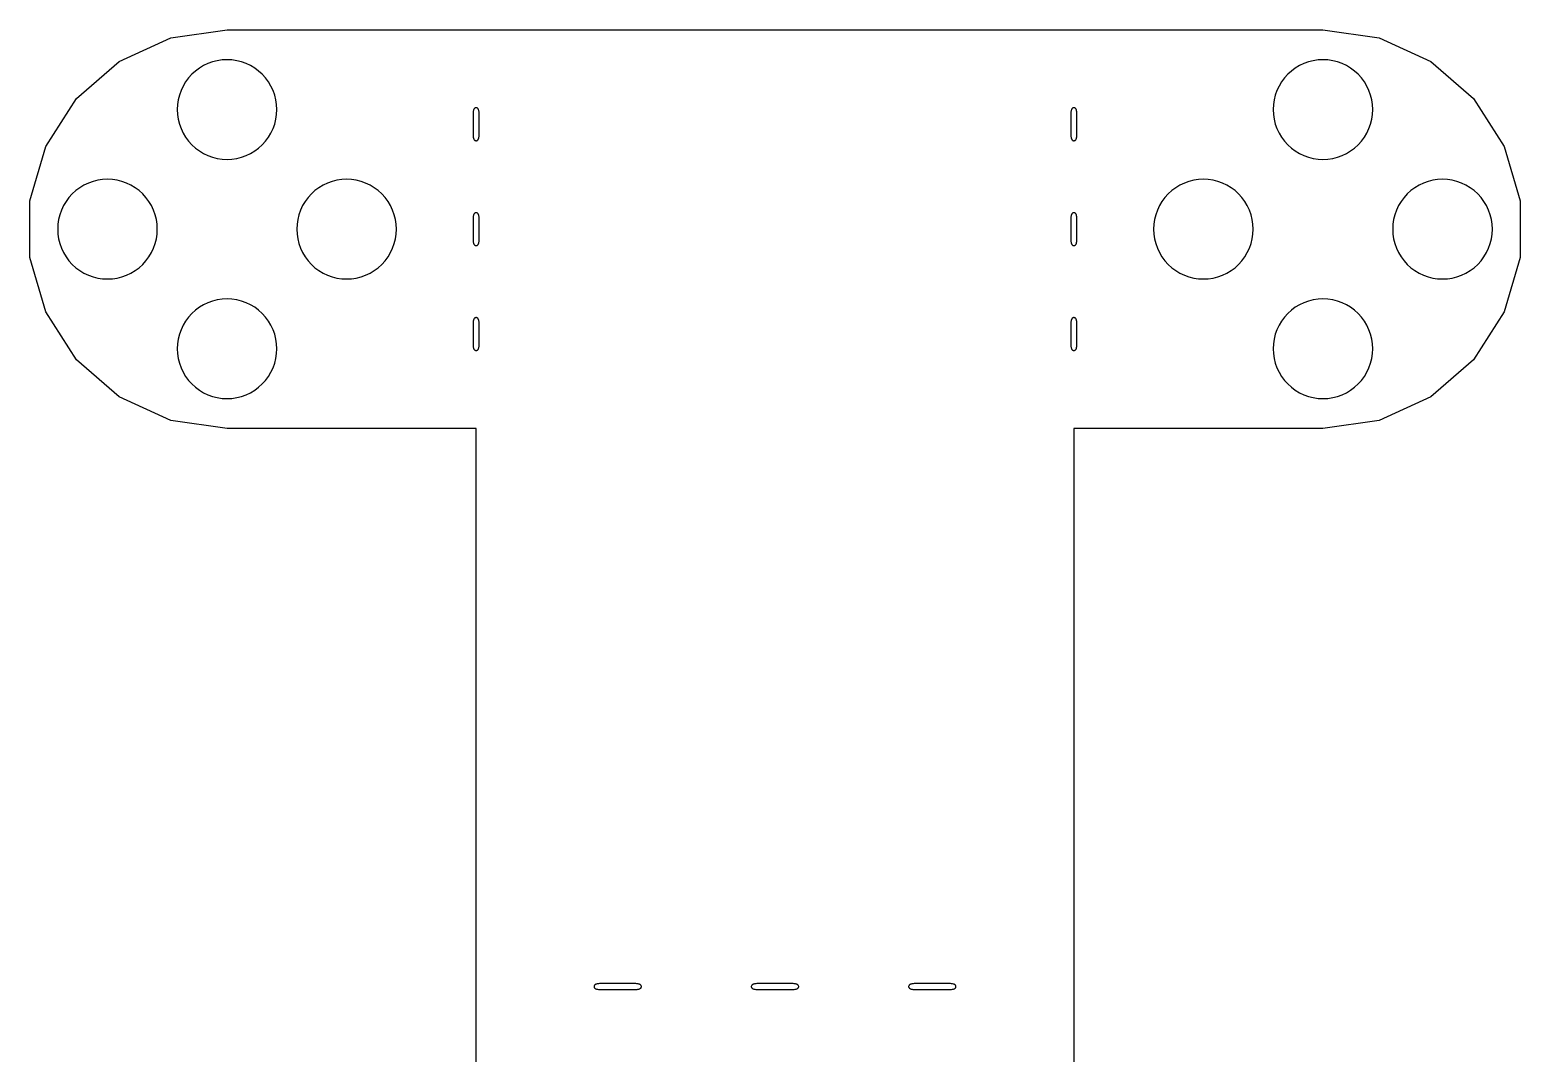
# Model space of a CAD drawing. Header units: millimetres. Extents: x 105 to 221, y 329 to 679.
# Drawn here: x 105.5 to 180.3, y 627.7 to 679.1 of the extents above; entities that cross this region are included whole.
import ezdxf

# ---------------------------------------------------------------- set-up
doc = ezdxf.new("R2010")
doc.units = ezdxf.units.MM

msp = doc.modelspace()

# ---------------------------------------------------------------- linework, layer by layer
for p, q in [((109.988, 677.47), (112.577, 678.652)), ((112.577, 678.652), (115.395, 679.058)), ((115.395, 679.058), (157.895, 679.058)), ((157.895, 679.058), (170.395, 679.058)), ((170.395, 679.058), (173.212, 678.652)), ((173.212, 678.652), (175.801, 677.47)), ((107.837, 675.606), (109.988, 677.47)), ((113.809, 676.99), (113.627, 676.825)), ((114.006, 677.136), (113.809, 676.99)), ((114.216, 677.262), (114.006, 677.136)), ((114.438, 677.367), (114.216, 677.262)), ((114.669, 677.45), (114.438, 677.367)), ((114.907, 677.509), (114.669, 677.45)), ((115.15, 677.545), (114.907, 677.509)), ((115.395, 677.558), (115.15, 677.545)), ((115.64, 677.545), (115.395, 677.558)), ((115.882, 677.509), (115.64, 677.545)), ((116.12, 677.45), (115.882, 677.509)), ((116.351, 677.367), (116.12, 677.45)), ((116.573, 677.262), (116.351, 677.367)), ((116.784, 677.136), (116.573, 677.262)), ((116.981, 676.99), (116.784, 677.136)), ((117.162, 676.825), (116.981, 676.99)), ((168.809, 676.99), (168.627, 676.825)), ((169.006, 677.136), (168.809, 676.99)), ((169.216, 677.262), (169.006, 677.136)), ((169.438, 677.367), (169.216, 677.262)), ((169.669, 677.45), (169.438, 677.367)), ((169.907, 677.509), (169.669, 677.45)), ((170.15, 677.545), (169.907, 677.509)), ((170.395, 677.558), (170.15, 677.545)), ((170.64, 677.545), (170.395, 677.558)), ((170.882, 677.509), (170.64, 677.545)), ((171.12, 677.45), (170.882, 677.509)), ((171.351, 677.367), (171.12, 677.45)), ((171.573, 677.262), (171.351, 677.367)), ((171.784, 677.136), (171.573, 677.262)), ((171.981, 676.99), (171.784, 677.136)), ((172.162, 676.825), (171.981, 676.99)), ((175.801, 677.47), (177.952, 675.606)), ((113.19, 676.236), (113.085, 676.014)), ((113.316, 676.446), (113.19, 676.236)), ((113.462, 676.643), (113.316, 676.446)), ((113.627, 676.825), (113.462, 676.643)), ((117.327, 676.643), (117.162, 676.825)), ((117.473, 676.446), (117.327, 676.643)), ((117.599, 676.236), (117.473, 676.446)), ((117.704, 676.014), (117.599, 676.236)), ((168.19, 676.236), (168.085, 676.014)), ((168.316, 676.446), (168.19, 676.236)), ((168.462, 676.643), (168.316, 676.446)), ((168.627, 676.825), (168.462, 676.643)), ((172.327, 676.643), (172.162, 676.825)), ((172.473, 676.446), (172.327, 676.643)), ((172.599, 676.236), (172.473, 676.446)), ((172.704, 676.014), (172.599, 676.236)), ((106.298, 673.212), (107.837, 675.606)), ((112.943, 675.545), (112.907, 675.303)), ((113.002, 675.783), (112.943, 675.545)), ((113.085, 676.014), (113.002, 675.783)), ((117.787, 675.783), (117.704, 676.014)), ((117.847, 675.545), (117.787, 675.783)), ((117.883, 675.303), (117.847, 675.545)), ((167.943, 675.545), (167.907, 675.303)), ((168.002, 675.783), (167.943, 675.545)), ((168.085, 676.014), (168.002, 675.783)), ((172.787, 675.783), (172.704, 676.014)), ((172.847, 675.545), (172.787, 675.783)), ((172.883, 675.303), (172.847, 675.545)), ((177.952, 675.606), (179.491, 673.212)), ((112.907, 675.303), (112.895, 675.058)), ((112.895, 675.058), (112.907, 674.812)), ((112.907, 674.812), (112.943, 674.57)), ((117.847, 674.57), (117.883, 674.812)), ((117.895, 675.058), (117.883, 675.303)), ((117.883, 674.812), (117.895, 675.058)), ((117.895, 675.058), (117.895, 675.058)), ((127.746, 674.888), (127.745, 674.849)), ((127.745, 674.849), (127.745, 674.847)), ((127.745, 674.847), (127.745, 673.794)), ((127.745, 674.847), (127.745, 674.847)), ((127.749, 674.931), (127.746, 674.894)), ((127.746, 674.894), (127.746, 674.888)), ((127.754, 674.971), (127.749, 674.937)), ((127.749, 674.937), (127.749, 674.931)), ((127.755, 674.978), (127.754, 674.971)), ((127.761, 675.008), (127.755, 674.978)), ((127.764, 675.018), (127.761, 675.008)), ((127.771, 675.042), (127.764, 675.018)), ((127.776, 675.056), (127.771, 675.042)), ((127.785, 675.074), (127.776, 675.056)), ((127.798, 675.095), (127.785, 675.074)), ((127.808, 675.107), (127.798, 675.095)), ((127.82, 675.119), (127.808, 675.107)), ((127.833, 675.129), (127.82, 675.119)), ((127.848, 675.136), (127.833, 675.129)), ((127.858, 675.14), (127.848, 675.136)), ((127.876, 675.145), (127.858, 675.14)), ((127.895, 675.147), (127.876, 675.145)), ((127.913, 675.145), (127.895, 675.147)), ((127.931, 675.14), (127.913, 675.145)), ((127.941, 675.136), (127.931, 675.14)), ((127.956, 675.129), (127.941, 675.136)), ((127.97, 675.119), (127.956, 675.129)), ((127.982, 675.107), (127.97, 675.119)), ((127.991, 675.095), (127.982, 675.107)), ((128.004, 675.074), (127.991, 675.095)), ((128.013, 675.056), (128.004, 675.074)), ((128.018, 675.042), (128.013, 675.056)), ((128.026, 675.018), (128.018, 675.042)), ((128.028, 675.008), (128.026, 675.018)), ((128.034, 674.978), (128.028, 675.008)), ((128.035, 674.971), (128.034, 674.978)), ((128.04, 674.937), (128.035, 674.971)), ((128.041, 674.931), (128.04, 674.937)), ((128.043, 674.894), (128.041, 674.931)), ((128.044, 674.888), (128.043, 674.894)), ((128.045, 674.849), (128.044, 674.888)), ((128.045, 674.847), (128.045, 674.849)), ((128.045, 673.794), (128.045, 674.847)), ((157.746, 674.888), (157.745, 674.849)), ((157.745, 674.849), (157.745, 674.847)), ((157.745, 674.847), (157.745, 673.794)), ((157.745, 674.847), (157.745, 674.847)), ((157.749, 674.931), (157.746, 674.894)), ((157.746, 674.894), (157.746, 674.888)), ((157.754, 674.971), (157.749, 674.937)), ((157.749, 674.937), (157.749, 674.931)), ((157.755, 674.978), (157.754, 674.971)), ((157.761, 675.008), (157.755, 674.978)), ((157.764, 675.018), (157.761, 675.008)), ((157.771, 675.042), (157.764, 675.018)), ((157.776, 675.056), (157.771, 675.042)), ((157.785, 675.074), (157.776, 675.056)), ((157.798, 675.095), (157.785, 675.074)), ((157.808, 675.107), (157.798, 675.095)), ((157.82, 675.119), (157.808, 675.107)), ((157.833, 675.129), (157.82, 675.119)), ((157.848, 675.136), (157.833, 675.129)), ((157.858, 675.14), (157.848, 675.136)), ((157.876, 675.145), (157.858, 675.14)), ((157.895, 675.147), (157.876, 675.145)), ((157.913, 675.145), (157.895, 675.147)), ((157.931, 675.14), (157.913, 675.145)), ((157.941, 675.136), (157.931, 675.14)), ((157.956, 675.129), (157.941, 675.136)), ((157.97, 675.119), (157.956, 675.129)), ((157.982, 675.107), (157.97, 675.119)), ((157.991, 675.095), (157.982, 675.107)), ((158.004, 675.074), (157.991, 675.095)), ((158.013, 675.056), (158.004, 675.074)), ((158.018, 675.042), (158.013, 675.056)), ((158.026, 675.018), (158.018, 675.042)), ((158.028, 675.008), (158.026, 675.018)), ((158.034, 674.978), (158.028, 675.008)), ((158.035, 674.971), (158.034, 674.978)), ((158.04, 674.937), (158.035, 674.971)), ((158.041, 674.931), (158.04, 674.937)), ((158.043, 674.894), (158.041, 674.931)), ((158.044, 674.888), (158.043, 674.894)), ((158.045, 674.849), (158.044, 674.888)), ((158.045, 674.847), (158.045, 674.849)), ((158.045, 673.794), (158.045, 674.847)), ((167.907, 675.303), (167.895, 675.058)), ((167.895, 675.058), (167.907, 674.812)), ((167.907, 674.812), (167.943, 674.57)), ((172.847, 674.57), (172.883, 674.812)), ((172.895, 675.058), (172.883, 675.303)), ((172.883, 674.812), (172.895, 675.058)), ((172.895, 675.058), (172.895, 675.058)), ((112.943, 674.57), (113.002, 674.332)), ((113.002, 674.332), (113.085, 674.101)), ((113.085, 674.101), (113.19, 673.879)), ((117.599, 673.879), (117.704, 674.101)), ((117.704, 674.101), (117.787, 674.332)), ((117.787, 674.332), (117.847, 674.57)), ((167.943, 674.57), (168.002, 674.332)), ((168.002, 674.332), (168.085, 674.101)), ((168.085, 674.101), (168.19, 673.879)), ((172.599, 673.879), (172.704, 674.101)), ((172.704, 674.101), (172.787, 674.332)), ((172.787, 674.332), (172.847, 674.57)), ((105.496, 670.481), (106.298, 673.212)), ((113.19, 673.879), (113.316, 673.669)), ((113.316, 673.669), (113.462, 673.472)), ((113.462, 673.472), (113.627, 673.29)), ((113.627, 673.29), (113.809, 673.125)), ((116.981, 673.125), (117.162, 673.29)), ((117.162, 673.29), (117.327, 673.472)), ((117.327, 673.472), (117.473, 673.669)), ((117.473, 673.669), (117.599, 673.879)), ((127.745, 673.794), (127.745, 673.792)), ((127.745, 673.792), (127.746, 673.753)), ((127.746, 673.753), (127.746, 673.748)), ((127.746, 673.748), (127.749, 673.71)), ((127.749, 673.71), (127.749, 673.705)), ((127.749, 673.705), (127.754, 673.67)), ((127.754, 673.67), (127.755, 673.663)), ((127.755, 673.663), (127.761, 673.633)), ((127.761, 673.633), (127.764, 673.624)), ((127.764, 673.624), (127.771, 673.599)), ((127.771, 673.599), (127.776, 673.586)), ((127.776, 673.586), (127.785, 673.567)), ((127.785, 673.567), (127.798, 673.546)), ((127.798, 673.546), (127.808, 673.535)), ((127.808, 673.535), (127.82, 673.523)), ((127.82, 673.523), (127.833, 673.513)), ((127.833, 673.513), (127.848, 673.505)), ((127.848, 673.505), (127.858, 673.501)), ((127.858, 673.501), (127.876, 673.496)), ((127.876, 673.496), (127.895, 673.494)), ((127.895, 673.494), (127.913, 673.496)), ((127.913, 673.496), (127.931, 673.501)), ((127.931, 673.501), (127.941, 673.505)), ((127.941, 673.505), (127.956, 673.513)), ((127.956, 673.513), (127.97, 673.523)), ((127.97, 673.523), (127.982, 673.535)), ((127.982, 673.535), (127.991, 673.546)), ((127.991, 673.546), (128.004, 673.567)), ((128.004, 673.567), (128.013, 673.586)), ((128.013, 673.586), (128.018, 673.599)), ((128.018, 673.599), (128.026, 673.624)), ((128.026, 673.624), (128.028, 673.633)), ((128.028, 673.633), (128.034, 673.663)), ((128.034, 673.663), (128.035, 673.67)), ((128.035, 673.67), (128.04, 673.705)), ((128.04, 673.705), (128.041, 673.71)), ((128.041, 673.71), (128.043, 673.748)), ((128.043, 673.748), (128.044, 673.753)), ((128.044, 673.753), (128.045, 673.792)), ((128.045, 673.792), (128.045, 673.794)), ((157.745, 673.794), (157.745, 673.792)), ((157.745, 673.792), (157.746, 673.753)), ((157.746, 673.753), (157.746, 673.748)), ((157.746, 673.748), (157.749, 673.71)), ((157.749, 673.71), (157.749, 673.705)), ((157.749, 673.705), (157.754, 673.67)), ((157.754, 673.67), (157.755, 673.663)), ((157.755, 673.663), (157.761, 673.633)), ((157.761, 673.633), (157.764, 673.624)), ((157.764, 673.624), (157.771, 673.599)), ((157.771, 673.599), (157.776, 673.586)), ((157.776, 673.586), (157.785, 673.567)), ((157.785, 673.567), (157.798, 673.546)), ((157.798, 673.546), (157.808, 673.535)), ((157.808, 673.535), (157.82, 673.523)), ((157.82, 673.523), (157.833, 673.513)), ((157.833, 673.513), (157.848, 673.505)), ((157.848, 673.505), (157.858, 673.501)), ((157.858, 673.501), (157.876, 673.496)), ((157.876, 673.496), (157.895, 673.494)), ((157.895, 673.494), (157.913, 673.496)), ((157.913, 673.496), (157.931, 673.501)), ((157.931, 673.501), (157.941, 673.505)), ((157.941, 673.505), (157.956, 673.513)), ((157.956, 673.513), (157.97, 673.523)), ((157.97, 673.523), (157.982, 673.535)), ((157.982, 673.535), (157.991, 673.546)), ((157.991, 673.546), (158.004, 673.567)), ((158.004, 673.567), (158.013, 673.586)), ((158.013, 673.586), (158.018, 673.599)), ((158.018, 673.599), (158.026, 673.624)), ((158.026, 673.624), (158.028, 673.633)), ((158.028, 673.633), (158.034, 673.663)), ((158.034, 673.663), (158.035, 673.67)), ((158.035, 673.67), (158.04, 673.705)), ((158.04, 673.705), (158.041, 673.71)), ((158.041, 673.71), (158.043, 673.748)), ((158.043, 673.748), (158.044, 673.753)), ((158.044, 673.753), (158.045, 673.792)), ((158.045, 673.792), (158.045, 673.794)), ((168.19, 673.879), (168.316, 673.669)), ((168.316, 673.669), (168.462, 673.472)), ((168.462, 673.472), (168.627, 673.29)), ((168.627, 673.29), (168.809, 673.125)), ((171.981, 673.125), (172.162, 673.29)), ((172.162, 673.29), (172.327, 673.472)), ((172.327, 673.472), (172.473, 673.669)), ((172.473, 673.669), (172.599, 673.879)), ((179.491, 673.212), (180.293, 670.481)), ((113.809, 673.125), (114.006, 672.979)), ((114.006, 672.979), (114.216, 672.853)), ((114.216, 672.853), (114.438, 672.748)), ((114.438, 672.748), (114.669, 672.665)), ((114.669, 672.665), (114.907, 672.606)), ((114.907, 672.606), (115.15, 672.57)), ((115.15, 672.57), (115.395, 672.558)), ((115.395, 672.558), (115.64, 672.57)), ((115.64, 672.57), (115.882, 672.606)), ((115.882, 672.606), (116.12, 672.665)), ((116.12, 672.665), (116.351, 672.748)), ((116.351, 672.748), (116.573, 672.853)), ((116.573, 672.853), (116.784, 672.979)), ((116.784, 672.979), (116.981, 673.125)), ((168.809, 673.125), (169.006, 672.979)), ((169.006, 672.979), (169.216, 672.853)), ((169.216, 672.853), (169.438, 672.748)), ((169.438, 672.748), (169.669, 672.665)), ((169.669, 672.665), (169.907, 672.606)), ((169.907, 672.606), (170.15, 672.57)), ((170.15, 672.57), (170.395, 672.558)), ((170.395, 672.558), (170.64, 672.57)), ((170.64, 672.57), (170.882, 672.606)), ((170.882, 672.606), (171.12, 672.665)), ((171.12, 672.665), (171.351, 672.748)), ((171.351, 672.748), (171.573, 672.853)), ((171.573, 672.853), (171.784, 672.979)), ((171.784, 672.979), (171.981, 673.125)), ((107.809, 670.99), (107.627, 670.825)), ((108.006, 671.136), (107.809, 670.99)), ((108.216, 671.262), (108.006, 671.136)), ((108.438, 671.367), (108.216, 671.262)), ((108.669, 671.45), (108.438, 671.367)), ((108.907, 671.509), (108.669, 671.45)), ((109.15, 671.545), (108.907, 671.509)), ((109.395, 671.558), (109.15, 671.545)), ((109.64, 671.545), (109.395, 671.558)), ((109.882, 671.509), (109.64, 671.545)), ((110.12, 671.45), (109.882, 671.509)), ((110.351, 671.367), (110.12, 671.45)), ((110.573, 671.262), (110.351, 671.367)), ((110.784, 671.136), (110.573, 671.262)), ((110.981, 670.99), (110.784, 671.136)), ((111.162, 670.825), (110.981, 670.99)), ((119.809, 670.99), (119.627, 670.825)), ((120.006, 671.136), (119.809, 670.99)), ((120.216, 671.262), (120.006, 671.136)), ((120.438, 671.367), (120.216, 671.262)), ((120.669, 671.45), (120.438, 671.367)), ((120.907, 671.509), (120.669, 671.45)), ((121.15, 671.545), (120.907, 671.509)), ((121.395, 671.558), (121.15, 671.545)), ((121.64, 671.545), (121.395, 671.558)), ((121.882, 671.509), (121.64, 671.545)), ((122.12, 671.45), (121.882, 671.509)), ((122.351, 671.367), (122.12, 671.45)), ((122.573, 671.262), (122.351, 671.367)), ((122.784, 671.136), (122.573, 671.262)), ((122.981, 670.99), (122.784, 671.136)), ((123.162, 670.825), (122.981, 670.99)), ((162.809, 670.99), (162.627, 670.825)), ((163.006, 671.136), (162.809, 670.99)), ((163.216, 671.262), (163.006, 671.136)), ((163.438, 671.367), (163.216, 671.262)), ((163.669, 671.45), (163.438, 671.367)), ((163.907, 671.509), (163.669, 671.45)), ((164.15, 671.545), (163.907, 671.509)), ((164.395, 671.558), (164.15, 671.545)), ((164.64, 671.545), (164.395, 671.558)), ((164.882, 671.509), (164.64, 671.545)), ((165.12, 671.45), (164.882, 671.509)), ((165.351, 671.367), (165.12, 671.45)), ((165.573, 671.262), (165.351, 671.367)), ((165.784, 671.136), (165.573, 671.262)), ((165.981, 670.99), (165.784, 671.136)), ((166.162, 670.825), (165.981, 670.99)), ((174.809, 670.99), (174.627, 670.825)), ((175.006, 671.136), (174.809, 670.99)), ((175.216, 671.262), (175.006, 671.136)), ((175.438, 671.367), (175.216, 671.262)), ((175.669, 671.45), (175.438, 671.367)), ((175.907, 671.509), (175.669, 671.45)), ((176.15, 671.545), (175.907, 671.509)), ((176.395, 671.558), (176.15, 671.545)), ((176.64, 671.545), (176.395, 671.558)), ((176.882, 671.509), (176.64, 671.545)), ((177.12, 671.45), (176.882, 671.509)), ((177.351, 671.367), (177.12, 671.45)), ((177.573, 671.262), (177.351, 671.367)), ((177.784, 671.136), (177.573, 671.262)), ((177.981, 670.99), (177.784, 671.136)), ((178.162, 670.825), (177.981, 670.99)), ((105.496, 667.634), (105.496, 670.481)), ((107.19, 670.236), (107.085, 670.014)), ((107.316, 670.446), (107.19, 670.236)), ((107.462, 670.643), (107.316, 670.446)), ((107.627, 670.825), (107.462, 670.643)), ((111.327, 670.643), (111.162, 670.825)), ((111.473, 670.446), (111.327, 670.643)), ((111.599, 670.236), (111.473, 670.446)), ((111.704, 670.014), (111.599, 670.236)), ((119.19, 670.236), (119.085, 670.014)), ((119.316, 670.446), (119.19, 670.236)), ((119.462, 670.643), (119.316, 670.446)), ((119.627, 670.825), (119.462, 670.643)), ((123.327, 670.643), (123.162, 670.825)), ((123.473, 670.446), (123.327, 670.643)), ((123.599, 670.236), (123.473, 670.446)), ((123.704, 670.014), (123.599, 670.236)), ((162.19, 670.236), (162.085, 670.014)), ((162.316, 670.446), (162.19, 670.236)), ((162.462, 670.643), (162.316, 670.446)), ((162.627, 670.825), (162.462, 670.643)), ((166.327, 670.643), (166.162, 670.825)), ((166.473, 670.446), (166.327, 670.643)), ((166.599, 670.236), (166.473, 670.446)), ((166.704, 670.014), (166.599, 670.236)), ((174.19, 670.236), (174.085, 670.014)), ((174.316, 670.446), (174.19, 670.236)), ((174.462, 670.643), (174.316, 670.446)), ((174.627, 670.825), (174.462, 670.643)), ((178.327, 670.643), (178.162, 670.825)), ((178.473, 670.446), (178.327, 670.643)), ((178.599, 670.236), (178.473, 670.446)), ((178.704, 670.014), (178.599, 670.236)), ((180.293, 670.481), (180.293, 667.634)), ((106.943, 669.545), (106.907, 669.303)), ((107.002, 669.783), (106.943, 669.545)), ((107.085, 670.014), (107.002, 669.783)), ((111.787, 669.783), (111.704, 670.014)), ((111.847, 669.545), (111.787, 669.783)), ((111.883, 669.303), (111.847, 669.545)), ((118.943, 669.545), (118.907, 669.303)), ((119.002, 669.783), (118.943, 669.545)), ((119.085, 670.014), (119.002, 669.783)), ((123.787, 669.783), (123.704, 670.014)), ((123.847, 669.545), (123.787, 669.783)), ((123.883, 669.303), (123.847, 669.545)), ((127.746, 669.625), (127.745, 669.586)), ((127.745, 669.586), (127.745, 669.584)), ((127.745, 669.584), (127.745, 668.531)), ((127.745, 669.584), (127.745, 669.584)), ((127.749, 669.668), (127.746, 669.63)), ((127.746, 669.63), (127.746, 669.625)), ((127.754, 669.708), (127.749, 669.674)), ((127.749, 669.674), (127.749, 669.668)), ((127.755, 669.715), (127.754, 669.708)), ((127.761, 669.745), (127.755, 669.715)), ((127.764, 669.754), (127.761, 669.745)), ((127.771, 669.779), (127.764, 669.754)), ((127.776, 669.792), (127.771, 669.779)), ((127.785, 669.811), (127.776, 669.792)), ((127.798, 669.832), (127.785, 669.811)), ((127.808, 669.844), (127.798, 669.832)), ((127.82, 669.856), (127.808, 669.844)), ((127.833, 669.866), (127.82, 669.856)), ((127.848, 669.873), (127.833, 669.866)), ((127.858, 669.877), (127.848, 669.873)), ((127.876, 669.882), (127.858, 669.877)), ((127.895, 669.884), (127.876, 669.882)), ((127.913, 669.882), (127.895, 669.884)), ((127.931, 669.877), (127.913, 669.882)), ((127.941, 669.873), (127.931, 669.877)), ((127.956, 669.866), (127.941, 669.873)), ((127.97, 669.856), (127.956, 669.866)), ((127.982, 669.844), (127.97, 669.856)), ((127.991, 669.832), (127.982, 669.844)), ((128.004, 669.811), (127.991, 669.832)), ((128.013, 669.792), (128.004, 669.811)), ((128.018, 669.779), (128.013, 669.792)), ((128.026, 669.754), (128.018, 669.779)), ((128.028, 669.745), (128.026, 669.754)), ((128.034, 669.715), (128.028, 669.745)), ((128.035, 669.708), (128.034, 669.715)), ((128.04, 669.674), (128.035, 669.708)), ((128.041, 669.668), (128.04, 669.674)), ((128.043, 669.63), (128.041, 669.668)), ((128.044, 669.625), (128.043, 669.63)), ((128.045, 669.586), (128.044, 669.625)), ((128.045, 669.584), (128.045, 669.586)), ((128.045, 668.531), (128.045, 669.584)), ((157.746, 669.625), (157.745, 669.586)), ((157.745, 669.586), (157.745, 669.584)), ((157.745, 669.584), (157.745, 668.531)), ((157.745, 669.584), (157.745, 669.584)), ((157.749, 669.668), (157.746, 669.63)), ((157.746, 669.63), (157.746, 669.625)), ((157.754, 669.708), (157.749, 669.674)), ((157.749, 669.674), (157.749, 669.668)), ((157.755, 669.715), (157.754, 669.708)), ((157.761, 669.745), (157.755, 669.715)), ((157.764, 669.754), (157.761, 669.745)), ((157.771, 669.779), (157.764, 669.754)), ((157.776, 669.792), (157.771, 669.779)), ((157.785, 669.811), (157.776, 669.792)), ((157.798, 669.832), (157.785, 669.811)), ((157.808, 669.844), (157.798, 669.832)), ((157.82, 669.856), (157.808, 669.844)), ((157.833, 669.866), (157.82, 669.856)), ((157.848, 669.873), (157.833, 669.866)), ((157.858, 669.877), (157.848, 669.873)), ((157.876, 669.882), (157.858, 669.877)), ((157.895, 669.884), (157.876, 669.882)), ((157.913, 669.882), (157.895, 669.884)), ((157.931, 669.877), (157.913, 669.882)), ((157.941, 669.873), (157.931, 669.877)), ((157.956, 669.866), (157.941, 669.873)), ((157.97, 669.856), (157.956, 669.866)), ((157.982, 669.844), (157.97, 669.856)), ((157.991, 669.832), (157.982, 669.844)), ((158.004, 669.811), (157.991, 669.832)), ((158.013, 669.792), (158.004, 669.811)), ((158.018, 669.779), (158.013, 669.792)), ((158.026, 669.754), (158.018, 669.779)), ((158.028, 669.745), (158.026, 669.754)), ((158.034, 669.715), (158.028, 669.745)), ((158.035, 669.708), (158.034, 669.715)), ((158.04, 669.674), (158.035, 669.708)), ((158.041, 669.668), (158.04, 669.674)), ((158.043, 669.63), (158.041, 669.668)), ((158.044, 669.625), (158.043, 669.63)), ((158.045, 669.586), (158.044, 669.625)), ((158.045, 669.584), (158.045, 669.586)), ((158.045, 668.531), (158.045, 669.584)), ((161.943, 669.545), (161.907, 669.303)), ((162.002, 669.783), (161.943, 669.545)), ((162.085, 670.014), (162.002, 669.783)), ((166.787, 669.783), (166.704, 670.014)), ((166.847, 669.545), (166.787, 669.783)), ((166.883, 669.303), (166.847, 669.545)), ((173.943, 669.545), (173.907, 669.303)), ((174.002, 669.783), (173.943, 669.545)), ((174.085, 670.014), (174.002, 669.783)), ((178.787, 669.783), (178.704, 670.014)), ((178.847, 669.545), (178.787, 669.783)), ((178.883, 669.303), (178.847, 669.545)), ((106.907, 669.303), (106.895, 669.058)), ((106.895, 669.058), (106.907, 668.812)), ((106.907, 668.812), (106.943, 668.57)), ((111.847, 668.57), (111.883, 668.812)), ((111.895, 669.058), (111.883, 669.303)), ((111.883, 668.812), (111.895, 669.058)), ((111.895, 669.058), (111.895, 669.058)), ((118.907, 669.303), (118.895, 669.058)), ((118.895, 669.058), (118.907, 668.812)), ((118.907, 668.812), (118.943, 668.57)), ((123.847, 668.57), (123.883, 668.812)), ((123.895, 669.058), (123.883, 669.303)), ((123.883, 668.812), (123.895, 669.058)), ((123.895, 669.058), (123.895, 669.058)), ((161.907, 669.303), (161.895, 669.058)), ((161.895, 669.058), (161.907, 668.812)), ((161.907, 668.812), (161.943, 668.57)), ((166.847, 668.57), (166.883, 668.812)), ((166.895, 669.058), (166.883, 669.303)), ((166.883, 668.812), (166.895, 669.058)), ((166.895, 669.058), (166.895, 669.058)), ((173.907, 669.303), (173.895, 669.058)), ((173.895, 669.058), (173.907, 668.812)), ((173.907, 668.812), (173.943, 668.57)), ((178.847, 668.57), (178.883, 668.812)), ((178.895, 669.058), (178.883, 669.303)), ((178.883, 668.812), (178.895, 669.058)), ((178.895, 669.058), (178.895, 669.058)), ((106.943, 668.57), (107.002, 668.332)), ((107.002, 668.332), (107.085, 668.101)), ((107.085, 668.101), (107.19, 667.879)), ((111.599, 667.879), (111.704, 668.101)), ((111.704, 668.101), (111.787, 668.332)), ((111.787, 668.332), (111.847, 668.57)), ((118.943, 668.57), (119.002, 668.332)), ((119.002, 668.332), (119.085, 668.101)), ((119.085, 668.101), (119.19, 667.879)), ((123.599, 667.879), (123.704, 668.101)), ((123.704, 668.101), (123.787, 668.332)), ((123.787, 668.332), (123.847, 668.57)), ((127.745, 668.531), (127.745, 668.529)), ((127.745, 668.529), (127.746, 668.49)), ((127.746, 668.49), (127.746, 668.485)), ((127.746, 668.485), (127.749, 668.447)), ((127.749, 668.447), (127.749, 668.441)), ((127.749, 668.441), (127.754, 668.407)), ((127.754, 668.407), (127.755, 668.4)), ((127.755, 668.4), (127.761, 668.37)), ((127.761, 668.37), (127.764, 668.361)), ((127.764, 668.361), (127.771, 668.336)), ((127.771, 668.336), (127.776, 668.323)), ((127.776, 668.323), (127.785, 668.304)), ((127.785, 668.304), (127.798, 668.283)), ((127.798, 668.283), (127.808, 668.271)), ((127.808, 668.271), (127.82, 668.259)), ((127.82, 668.259), (127.833, 668.249)), ((127.833, 668.249), (127.848, 668.242)), ((127.848, 668.242), (127.858, 668.238)), ((127.858, 668.238), (127.876, 668.233)), ((127.876, 668.233), (127.895, 668.231)), ((127.895, 668.231), (127.913, 668.233)), ((127.913, 668.233), (127.931, 668.238)), ((127.931, 668.238), (127.941, 668.242)), ((127.941, 668.242), (127.956, 668.249)), ((127.956, 668.249), (127.97, 668.259)), ((127.97, 668.259), (127.982, 668.271)), ((127.982, 668.271), (127.991, 668.283)), ((127.991, 668.283), (128.004, 668.304)), ((128.004, 668.304), (128.013, 668.323)), ((128.013, 668.323), (128.018, 668.336)), ((128.018, 668.336), (128.026, 668.361)), ((128.026, 668.361), (128.028, 668.37)), ((128.028, 668.37), (128.034, 668.4)), ((128.034, 668.4), (128.035, 668.407)), ((128.035, 668.407), (128.04, 668.441)), ((128.04, 668.441), (128.041, 668.447)), ((128.041, 668.447), (128.043, 668.485)), ((128.043, 668.485), (128.044, 668.49)), ((128.044, 668.49), (128.045, 668.529)), ((128.045, 668.529), (128.045, 668.531)), ((157.745, 668.531), (157.745, 668.529)), ((157.745, 668.529), (157.746, 668.49)), ((157.746, 668.49), (157.746, 668.485)), ((157.746, 668.485), (157.749, 668.447)), ((157.749, 668.447), (157.749, 668.441)), ((157.749, 668.441), (157.754, 668.407)), ((157.754, 668.407), (157.755, 668.4)), ((157.755, 668.4), (157.761, 668.37)), ((157.761, 668.37), (157.764, 668.361)), ((157.764, 668.361), (157.771, 668.336)), ((157.771, 668.336), (157.776, 668.323)), ((157.776, 668.323), (157.785, 668.304)), ((157.785, 668.304), (157.798, 668.283)), ((157.798, 668.283), (157.808, 668.271)), ((157.808, 668.271), (157.82, 668.259)), ((157.82, 668.259), (157.833, 668.249)), ((157.833, 668.249), (157.848, 668.242)), ((157.848, 668.242), (157.858, 668.238)), ((157.858, 668.238), (157.876, 668.233)), ((157.876, 668.233), (157.895, 668.231)), ((157.895, 668.231), (157.913, 668.233)), ((157.913, 668.233), (157.931, 668.238)), ((157.931, 668.238), (157.941, 668.242)), ((157.941, 668.242), (157.956, 668.249)), ((157.956, 668.249), (157.97, 668.259)), ((157.97, 668.259), (157.982, 668.271)), ((157.982, 668.271), (157.991, 668.283)), ((157.991, 668.283), (158.004, 668.304)), ((158.004, 668.304), (158.013, 668.323)), ((158.013, 668.323), (158.018, 668.336)), ((158.018, 668.336), (158.026, 668.361)), ((158.026, 668.361), (158.028, 668.37)), ((158.028, 668.37), (158.034, 668.4)), ((158.034, 668.4), (158.035, 668.407)), ((158.035, 668.407), (158.04, 668.441)), ((158.04, 668.441), (158.041, 668.447)), ((158.041, 668.447), (158.043, 668.485)), ((158.043, 668.485), (158.044, 668.49)), ((158.044, 668.49), (158.045, 668.529)), ((158.045, 668.529), (158.045, 668.531)), ((161.943, 668.57), (162.002, 668.332)), ((162.002, 668.332), (162.085, 668.101)), ((162.085, 668.101), (162.19, 667.879)), ((166.599, 667.879), (166.704, 668.101)), ((166.704, 668.101), (166.787, 668.332)), ((166.787, 668.332), (166.847, 668.57)), ((173.943, 668.57), (174.002, 668.332)), ((174.002, 668.332), (174.085, 668.101)), ((174.085, 668.101), (174.19, 667.879)), ((178.599, 667.879), (178.704, 668.101)), ((178.704, 668.101), (178.787, 668.332)), ((178.787, 668.332), (178.847, 668.57)), ((106.298, 664.903), (105.496, 667.634)), ((107.19, 667.879), (107.316, 667.669)), ((107.316, 667.669), (107.462, 667.472)), ((107.462, 667.472), (107.627, 667.29)), ((107.627, 667.29), (107.809, 667.125)), ((110.981, 667.125), (111.162, 667.29)), ((111.162, 667.29), (111.327, 667.472)), ((111.327, 667.472), (111.473, 667.669)), ((111.473, 667.669), (111.599, 667.879)), ((119.19, 667.879), (119.316, 667.669)), ((119.316, 667.669), (119.462, 667.472)), ((119.462, 667.472), (119.627, 667.29)), ((119.627, 667.29), (119.809, 667.125)), ((122.981, 667.125), (123.162, 667.29)), ((123.162, 667.29), (123.327, 667.472)), ((123.327, 667.472), (123.473, 667.669)), ((123.473, 667.669), (123.599, 667.879)), ((162.19, 667.879), (162.316, 667.669)), ((162.316, 667.669), (162.462, 667.472)), ((162.462, 667.472), (162.627, 667.29)), ((162.627, 667.29), (162.809, 667.125)), ((165.981, 667.125), (166.162, 667.29)), ((166.162, 667.29), (166.327, 667.472)), ((166.327, 667.472), (166.473, 667.669)), ((166.473, 667.669), (166.599, 667.879)), ((174.19, 667.879), (174.316, 667.669)), ((174.316, 667.669), (174.462, 667.472)), ((174.462, 667.472), (174.627, 667.29)), ((174.627, 667.29), (174.809, 667.125)), ((177.981, 667.125), (178.162, 667.29)), ((178.162, 667.29), (178.327, 667.472)), ((178.327, 667.472), (178.473, 667.669)), ((178.473, 667.669), (178.599, 667.879)), ((180.293, 667.634), (179.491, 664.903)), ((107.809, 667.125), (108.006, 666.979)), ((108.006, 666.979), (108.216, 666.853)), ((108.216, 666.853), (108.438, 666.748)), ((108.438, 666.748), (108.669, 666.665)), ((108.669, 666.665), (108.907, 666.606)), ((108.907, 666.606), (109.15, 666.57)), ((109.15, 666.57), (109.395, 666.558)), ((109.395, 666.558), (109.64, 666.57)), ((109.64, 666.57), (109.882, 666.606)), ((109.882, 666.606), (110.12, 666.665)), ((110.12, 666.665), (110.351, 666.748)), ((110.351, 666.748), (110.573, 666.853)), ((110.573, 666.853), (110.784, 666.979)), ((110.784, 666.979), (110.981, 667.125)), ((119.809, 667.125), (120.006, 666.979)), ((120.006, 666.979), (120.216, 666.853)), ((120.216, 666.853), (120.438, 666.748)), ((120.438, 666.748), (120.669, 666.665)), ((120.669, 666.665), (120.907, 666.606)), ((120.907, 666.606), (121.15, 666.57)), ((121.15, 666.57), (121.395, 666.558)), ((121.395, 666.558), (121.64, 666.57)), ((121.64, 666.57), (121.882, 666.606)), ((121.882, 666.606), (122.12, 666.665)), ((122.12, 666.665), (122.351, 666.748)), ((122.351, 666.748), (122.573, 666.853)), ((122.573, 666.853), (122.784, 666.979)), ((122.784, 666.979), (122.981, 667.125)), ((162.809, 667.125), (163.006, 666.979)), ((163.006, 666.979), (163.216, 666.853)), ((163.216, 666.853), (163.438, 666.748)), ((163.438, 666.748), (163.669, 666.665)), ((163.669, 666.665), (163.907, 666.606)), ((163.907, 666.606), (164.15, 666.57)), ((164.15, 666.57), (164.395, 666.558)), ((164.395, 666.558), (164.64, 666.57)), ((164.64, 666.57), (164.882, 666.606)), ((164.882, 666.606), (165.12, 666.665)), ((165.12, 666.665), (165.351, 666.748)), ((165.351, 666.748), (165.573, 666.853)), ((165.573, 666.853), (165.784, 666.979)), ((165.784, 666.979), (165.981, 667.125)), ((174.809, 667.125), (175.006, 666.979)), ((175.006, 666.979), (175.216, 666.853)), ((175.216, 666.853), (175.438, 666.748)), ((175.438, 666.748), (175.669, 666.665)), ((175.669, 666.665), (175.907, 666.606)), ((175.907, 666.606), (176.15, 666.57)), ((176.15, 666.57), (176.395, 666.558)), ((176.395, 666.558), (176.64, 666.57)), ((176.64, 666.57), (176.882, 666.606)), ((176.882, 666.606), (177.12, 666.665)), ((177.12, 666.665), (177.351, 666.748)), ((177.351, 666.748), (177.573, 666.853)), ((177.573, 666.853), (177.784, 666.979)), ((177.784, 666.979), (177.981, 667.125)), ((113.809, 664.99), (113.627, 664.825)), ((114.006, 665.136), (113.809, 664.99)), ((114.216, 665.262), (114.006, 665.136)), ((114.438, 665.367), (114.216, 665.262)), ((114.669, 665.45), (114.438, 665.367)), ((114.907, 665.509), (114.669, 665.45)), ((115.15, 665.545), (114.907, 665.509)), ((115.395, 665.558), (115.15, 665.545)), ((115.64, 665.545), (115.395, 665.558)), ((115.882, 665.509), (115.64, 665.545)), ((116.12, 665.45), (115.882, 665.509)), ((116.351, 665.367), (116.12, 665.45)), ((116.573, 665.262), (116.351, 665.367)), ((116.784, 665.136), (116.573, 665.262)), ((116.981, 664.99), (116.784, 665.136)), ((117.162, 664.825), (116.981, 664.99)), ((168.809, 664.99), (168.627, 664.825)), ((169.006, 665.136), (168.809, 664.99)), ((169.216, 665.262), (169.006, 665.136)), ((169.438, 665.367), (169.216, 665.262)), ((169.669, 665.45), (169.438, 665.367)), ((169.907, 665.509), (169.669, 665.45)), ((170.15, 665.545), (169.907, 665.509)), ((170.395, 665.558), (170.15, 665.545)), ((170.64, 665.545), (170.395, 665.558)), ((170.882, 665.509), (170.64, 665.545)), ((171.12, 665.45), (170.882, 665.509)), ((171.351, 665.367), (171.12, 665.45)), ((171.573, 665.262), (171.351, 665.367)), ((171.784, 665.136), (171.573, 665.262)), ((171.981, 664.99), (171.784, 665.136)), ((172.162, 664.825), (171.981, 664.99)), ((107.837, 662.509), (106.298, 664.903)), ((113.19, 664.236), (113.085, 664.014)), ((113.316, 664.446), (113.19, 664.236)), ((113.462, 664.643), (113.316, 664.446)), ((113.627, 664.825), (113.462, 664.643)), ((117.327, 664.643), (117.162, 664.825)), ((117.473, 664.446), (117.327, 664.643)), ((117.599, 664.236), (117.473, 664.446)), ((117.704, 664.014), (117.599, 664.236)), ((127.746, 664.362), (127.745, 664.323)), ((127.745, 664.323), (127.745, 664.321)), ((127.745, 664.321), (127.745, 663.268)), ((127.745, 664.321), (127.745, 664.321)), ((127.749, 664.405), (127.746, 664.367)), ((127.746, 664.367), (127.746, 664.362)), ((127.754, 664.445), (127.749, 664.41)), ((127.749, 664.41), (127.749, 664.405)), ((127.755, 664.452), (127.754, 664.445)), ((127.761, 664.482), (127.755, 664.452)), ((127.764, 664.491), (127.761, 664.482)), ((127.771, 664.516), (127.764, 664.491)), ((127.776, 664.529), (127.771, 664.516)), ((127.785, 664.548), (127.776, 664.529)), ((127.798, 664.569), (127.785, 664.548)), ((127.808, 664.58), (127.798, 664.569)), ((127.82, 664.592), (127.808, 664.58)), ((127.833, 664.602), (127.82, 664.592)), ((127.848, 664.61), (127.833, 664.602)), ((127.858, 664.614), (127.848, 664.61)), ((127.876, 664.619), (127.858, 664.614)), ((127.895, 664.621), (127.876, 664.619)), ((127.913, 664.619), (127.895, 664.621)), ((127.931, 664.614), (127.913, 664.619)), ((127.941, 664.61), (127.931, 664.614)), ((127.956, 664.602), (127.941, 664.61)), ((127.97, 664.592), (127.956, 664.602)), ((127.982, 664.58), (127.97, 664.592)), ((127.991, 664.569), (127.982, 664.58)), ((128.004, 664.548), (127.991, 664.569)), ((128.013, 664.529), (128.004, 664.548)), ((128.018, 664.516), (128.013, 664.529)), ((128.026, 664.491), (128.018, 664.516)), ((128.028, 664.482), (128.026, 664.491)), ((128.034, 664.452), (128.028, 664.482)), ((128.035, 664.445), (128.034, 664.452)), ((128.04, 664.41), (128.035, 664.445)), ((128.041, 664.405), (128.04, 664.41)), ((128.043, 664.367), (128.041, 664.405)), ((128.044, 664.362), (128.043, 664.367)), ((128.045, 664.323), (128.044, 664.362)), ((128.045, 664.321), (128.045, 664.323)), ((128.045, 663.268), (128.045, 664.321)), ((157.746, 664.362), (157.745, 664.323)), ((157.745, 664.323), (157.745, 664.321)), ((157.745, 664.321), (157.745, 663.268)), ((157.745, 664.321), (157.745, 664.321)), ((157.749, 664.405), (157.746, 664.367)), ((157.746, 664.367), (157.746, 664.362)), ((157.754, 664.445), (157.749, 664.41)), ((157.749, 664.41), (157.749, 664.405)), ((157.755, 664.452), (157.754, 664.445)), ((157.761, 664.482), (157.755, 664.452)), ((157.764, 664.491), (157.761, 664.482)), ((157.771, 664.516), (157.764, 664.491)), ((157.776, 664.529), (157.771, 664.516)), ((157.785, 664.548), (157.776, 664.529)), ((157.798, 664.569), (157.785, 664.548)), ((157.808, 664.58), (157.798, 664.569)), ((157.82, 664.592), (157.808, 664.58)), ((157.833, 664.602), (157.82, 664.592)), ((157.848, 664.61), (157.833, 664.602)), ((157.858, 664.614), (157.848, 664.61)), ((157.876, 664.619), (157.858, 664.614)), ((157.895, 664.621), (157.876, 664.619)), ((157.913, 664.619), (157.895, 664.621)), ((157.931, 664.614), (157.913, 664.619)), ((157.941, 664.61), (157.931, 664.614)), ((157.956, 664.602), (157.941, 664.61)), ((157.97, 664.592), (157.956, 664.602)), ((157.982, 664.58), (157.97, 664.592)), ((157.991, 664.569), (157.982, 664.58)), ((158.004, 664.548), (157.991, 664.569)), ((158.013, 664.529), (158.004, 664.548)), ((158.018, 664.516), (158.013, 664.529)), ((158.026, 664.491), (158.018, 664.516)), ((158.028, 664.482), (158.026, 664.491)), ((158.034, 664.452), (158.028, 664.482)), ((158.035, 664.445), (158.034, 664.452)), ((158.04, 664.41), (158.035, 664.445)), ((158.041, 664.405), (158.04, 664.41)), ((158.043, 664.367), (158.041, 664.405)), ((158.044, 664.362), (158.043, 664.367)), ((158.045, 664.323), (158.044, 664.362)), ((158.045, 664.321), (158.045, 664.323)), ((158.045, 663.268), (158.045, 664.321)), ((168.19, 664.236), (168.085, 664.014)), ((168.316, 664.446), (168.19, 664.236)), ((168.462, 664.643), (168.316, 664.446)), ((168.627, 664.825), (168.462, 664.643)), ((172.327, 664.643), (172.162, 664.825)), ((172.473, 664.446), (172.327, 664.643)), ((172.599, 664.236), (172.473, 664.446)), ((172.704, 664.014), (172.599, 664.236)), ((179.491, 664.903), (177.952, 662.509)), ((112.943, 663.545), (112.907, 663.303)), ((113.002, 663.783), (112.943, 663.545)), ((113.085, 664.014), (113.002, 663.783)), ((117.787, 663.783), (117.704, 664.014)), ((117.847, 663.545), (117.787, 663.783)), ((117.883, 663.303), (117.847, 663.545)), ((167.943, 663.545), (167.907, 663.303)), ((168.002, 663.783), (167.943, 663.545)), ((168.085, 664.014), (168.002, 663.783)), ((172.787, 663.783), (172.704, 664.014)), ((172.847, 663.545), (172.787, 663.783)), ((172.883, 663.303), (172.847, 663.545)), ((112.907, 663.303), (112.895, 663.058)), ((112.895, 663.058), (112.907, 662.812)), ((112.907, 662.812), (112.943, 662.57)), ((117.847, 662.57), (117.883, 662.812)), ((117.895, 663.058), (117.883, 663.303)), ((117.883, 662.812), (117.895, 663.058)), ((117.895, 663.058), (117.895, 663.058)), ((127.745, 663.268), (127.745, 663.266)), ((127.745, 663.266), (127.746, 663.227)), ((127.746, 663.227), (127.746, 663.221)), ((127.746, 663.221), (127.749, 663.184)), ((127.749, 663.184), (127.749, 663.178)), ((127.749, 663.178), (127.754, 663.144)), ((127.754, 663.144), (127.755, 663.137)), ((127.755, 663.137), (127.761, 663.107)), ((127.761, 663.107), (127.764, 663.097)), ((127.764, 663.097), (127.771, 663.073)), ((127.771, 663.073), (127.776, 663.059)), ((127.776, 663.059), (127.785, 663.041)), ((127.785, 663.041), (127.798, 663.02)), ((127.798, 663.02), (127.808, 663.008)), ((127.808, 663.008), (127.82, 662.996)), ((127.82, 662.996), (127.833, 662.986)), ((127.833, 662.986), (127.848, 662.979)), ((127.848, 662.979), (127.858, 662.975)), ((127.858, 662.975), (127.876, 662.97)), ((127.876, 662.97), (127.895, 662.968)), ((127.895, 662.968), (127.913, 662.97)), ((127.913, 662.97), (127.931, 662.975)), ((127.931, 662.975), (127.941, 662.979)), ((127.941, 662.979), (127.956, 662.986)), ((127.956, 662.986), (127.97, 662.996)), ((127.97, 662.996), (127.982, 663.008)), ((127.982, 663.008), (127.991, 663.02)), ((127.991, 663.02), (128.004, 663.041)), ((128.004, 663.041), (128.013, 663.059)), ((128.013, 663.059), (128.018, 663.073)), ((128.018, 663.073), (128.026, 663.097)), ((128.026, 663.097), (128.028, 663.107)), ((128.028, 663.107), (128.034, 663.137)), ((128.034, 663.137), (128.035, 663.144)), ((128.035, 663.144), (128.04, 663.178)), ((128.04, 663.178), (128.041, 663.184)), ((128.041, 663.184), (128.043, 663.221)), ((128.043, 663.221), (128.044, 663.227)), ((128.044, 663.227), (128.045, 663.266)), ((128.045, 663.266), (128.045, 663.268)), ((157.745, 663.268), (157.745, 663.266)), ((157.745, 663.266), (157.746, 663.227)), ((157.746, 663.227), (157.746, 663.221)), ((157.746, 663.221), (157.749, 663.184)), ((157.749, 663.184), (157.749, 663.178)), ((157.749, 663.178), (157.754, 663.144)), ((157.754, 663.144), (157.755, 663.137)), ((157.755, 663.137), (157.761, 663.107)), ((157.761, 663.107), (157.764, 663.097)), ((157.764, 663.097), (157.771, 663.073)), ((157.771, 663.073), (157.776, 663.059)), ((157.776, 663.059), (157.785, 663.041)), ((157.785, 663.041), (157.798, 663.02)), ((157.798, 663.02), (157.808, 663.008)), ((157.808, 663.008), (157.82, 662.996)), ((157.82, 662.996), (157.833, 662.986)), ((157.833, 662.986), (157.848, 662.979)), ((157.848, 662.979), (157.858, 662.975)), ((157.858, 662.975), (157.876, 662.97)), ((157.876, 662.97), (157.895, 662.968)), ((157.895, 662.968), (157.913, 662.97)), ((157.913, 662.97), (157.931, 662.975)), ((157.931, 662.975), (157.941, 662.979)), ((157.941, 662.979), (157.956, 662.986)), ((157.956, 662.986), (157.97, 662.996)), ((157.97, 662.996), (157.982, 663.008)), ((157.982, 663.008), (157.991, 663.02)), ((157.991, 663.02), (158.004, 663.041)), ((158.004, 663.041), (158.013, 663.059)), ((158.013, 663.059), (158.018, 663.073)), ((158.018, 663.073), (158.026, 663.097)), ((158.026, 663.097), (158.028, 663.107)), ((158.028, 663.107), (158.034, 663.137)), ((158.034, 663.137), (158.035, 663.144)), ((158.035, 663.144), (158.04, 663.178)), ((158.04, 663.178), (158.041, 663.184)), ((158.041, 663.184), (158.043, 663.221)), ((158.043, 663.221), (158.044, 663.227)), ((158.044, 663.227), (158.045, 663.266)), ((158.045, 663.266), (158.045, 663.268)), ((167.907, 663.303), (167.895, 663.058)), ((167.895, 663.058), (167.907, 662.812)), ((167.907, 662.812), (167.943, 662.57)), ((172.847, 662.57), (172.883, 662.812)), ((172.895, 663.058), (172.883, 663.303)), ((172.883, 662.812), (172.895, 663.058)), ((172.895, 663.058), (172.895, 663.058)), ((109.988, 660.645), (107.837, 662.509)), ((112.943, 662.57), (113.002, 662.332)), ((113.002, 662.332), (113.085, 662.101)), ((113.085, 662.101), (113.19, 661.879)), ((117.599, 661.879), (117.704, 662.101)), ((117.704, 662.101), (117.787, 662.332)), ((117.787, 662.332), (117.847, 662.57)), ((167.943, 662.57), (168.002, 662.332)), ((168.002, 662.332), (168.085, 662.101)), ((168.085, 662.101), (168.19, 661.879)), ((172.599, 661.879), (172.704, 662.101)), ((172.704, 662.101), (172.787, 662.332)), ((172.787, 662.332), (172.847, 662.57)), ((177.952, 662.509), (175.801, 660.645)), ((113.19, 661.879), (113.316, 661.669)), ((113.316, 661.669), (113.462, 661.472)), ((113.462, 661.472), (113.627, 661.29)), ((113.627, 661.29), (113.809, 661.125)), ((116.981, 661.125), (117.162, 661.29)), ((117.162, 661.29), (117.327, 661.472)), ((117.327, 661.472), (117.473, 661.669)), ((117.473, 661.669), (117.599, 661.879)), ((168.19, 661.879), (168.316, 661.669)), ((168.316, 661.669), (168.462, 661.472)), ((168.462, 661.472), (168.627, 661.29)), ((168.627, 661.29), (168.809, 661.125)), ((171.981, 661.125), (172.162, 661.29)), ((172.162, 661.29), (172.327, 661.472)), ((172.327, 661.472), (172.473, 661.669)), ((172.473, 661.669), (172.599, 661.879)), ((112.577, 659.463), (109.988, 660.645)), ((113.809, 661.125), (114.006, 660.979)), ((114.006, 660.979), (114.216, 660.853)), ((114.216, 660.853), (114.438, 660.748)), ((114.438, 660.748), (114.669, 660.665)), ((114.669, 660.665), (114.907, 660.606)), ((114.907, 660.606), (115.15, 660.57)), ((115.15, 660.57), (115.395, 660.558)), ((115.395, 660.558), (115.64, 660.57)), ((115.64, 660.57), (115.882, 660.606)), ((115.882, 660.606), (116.12, 660.665)), ((116.12, 660.665), (116.351, 660.748)), ((116.351, 660.748), (116.573, 660.853)), ((116.573, 660.853), (116.784, 660.979)), ((116.784, 660.979), (116.981, 661.125)), ((168.809, 661.125), (169.006, 660.979)), ((169.006, 660.979), (169.216, 660.853)), ((169.216, 660.853), (169.438, 660.748)), ((169.438, 660.748), (169.669, 660.665)), ((169.669, 660.665), (169.907, 660.606)), ((169.907, 660.606), (170.15, 660.57)), ((170.15, 660.57), (170.395, 660.558)), ((170.395, 660.558), (170.64, 660.57)), ((170.64, 660.57), (170.882, 660.606)), ((170.882, 660.606), (171.12, 660.665)), ((171.12, 660.665), (171.351, 660.748)), ((171.351, 660.748), (171.573, 660.853)), ((171.573, 660.853), (171.784, 660.979)), ((171.784, 660.979), (171.981, 661.125)), ((175.801, 660.645), (173.212, 659.463)), ((115.395, 659.058), (112.577, 659.463)), ((127.895, 659.058), (115.395, 659.058)), ((127.895, 498.064), (127.895, 659.058)), ((127.895, 659.058), (127.895, 659.058)), ((170.395, 659.058), (157.895, 659.058)), ((157.895, 659.058), (157.895, 498.064)), ((173.212, 659.463), (170.395, 659.058)), ((133.816, 631.092), (133.811, 631.071)), ((133.811, 631.071), (133.811, 631.05)), ((133.811, 631.05), (133.816, 631.029)), ((133.824, 631.112), (133.816, 631.092)), ((133.816, 631.029), (133.824, 631.01)), ((133.83, 631.121), (133.824, 631.112)), ((133.824, 631.01), (133.83, 631)), ((133.84, 631.136), (133.83, 631.121)), ((133.83, 631), (133.84, 630.986)), ((133.853, 631.148), (133.84, 631.136)), ((133.84, 630.986), (133.853, 630.973)), ((133.868, 631.158), (133.853, 631.148)), ((133.853, 630.973), (133.868, 630.963)), ((133.885, 631.168), (133.868, 631.158)), ((133.868, 630.963), (133.885, 630.954)), ((133.904, 631.175), (133.885, 631.168)), ((133.885, 630.954), (133.904, 630.946)), ((133.931, 631.184), (133.904, 631.175)), ((133.904, 630.946), (133.931, 630.938)), ((133.941, 631.187), (133.931, 631.184)), ((133.931, 630.938), (133.941, 630.935)), ((133.978, 631.194), (133.941, 631.187)), ((133.941, 630.935), (133.978, 630.927)), ((133.985, 631.195), (133.978, 631.194)), ((133.978, 630.927), (133.985, 630.926)), ((134.03, 631.201), (133.985, 631.195)), ((133.985, 630.926), (134.03, 630.92)), ((134.035, 631.202), (134.03, 631.201)), ((134.03, 630.92), (134.035, 630.92)), ((134.087, 631.207), (134.035, 631.202)), ((134.035, 630.92), (134.087, 630.915)), ((134.091, 631.207), (134.087, 631.207)), ((134.087, 630.915), (134.091, 630.915)), ((134.147, 631.21), (134.091, 631.207)), ((134.091, 630.915), (134.147, 630.912)), ((134.15, 631.21), (134.147, 631.21)), ((134.147, 630.912), (134.15, 630.912)), ((134.209, 631.211), (134.15, 631.21)), ((134.15, 630.912), (134.209, 630.911)), ((134.21, 631.211), (134.209, 631.211)), ((134.209, 630.911), (134.21, 630.911)), ((135.789, 631.211), (134.21, 631.211)), ((134.21, 630.911), (135.789, 630.911)), ((135.791, 631.211), (135.789, 631.211)), ((135.789, 631.211), (135.789, 631.211)), ((135.789, 630.911), (135.791, 630.911)), ((135.85, 631.21), (135.791, 631.211)), ((135.791, 630.911), (135.85, 630.912)), ((135.853, 631.21), (135.85, 631.21)), ((135.85, 630.912), (135.853, 630.912)), ((135.909, 631.207), (135.853, 631.21)), ((135.853, 630.912), (135.909, 630.915)), ((135.913, 631.207), (135.909, 631.207)), ((135.909, 630.915), (135.913, 630.915)), ((135.965, 631.202), (135.913, 631.207)), ((135.913, 630.915), (135.965, 630.92)), ((135.97, 631.201), (135.965, 631.202)), ((135.965, 630.92), (135.97, 630.92)), ((136.015, 631.195), (135.97, 631.201)), ((135.97, 630.92), (136.015, 630.926)), ((136.021, 631.194), (136.015, 631.195)), ((136.015, 630.926), (136.021, 630.927)), ((136.059, 631.187), (136.021, 631.194)), ((136.021, 630.927), (136.059, 630.935)), ((136.069, 631.184), (136.059, 631.187)), ((136.059, 630.935), (136.069, 630.938)), ((136.096, 631.175), (136.069, 631.184)), ((136.069, 630.938), (136.096, 630.946)), ((136.115, 631.168), (136.096, 631.175)), ((136.096, 630.946), (136.115, 630.954)), ((136.132, 631.158), (136.115, 631.168)), ((136.115, 630.954), (136.132, 630.963)), ((136.147, 631.148), (136.132, 631.158)), ((136.132, 630.963), (136.147, 630.973)), ((136.159, 631.136), (136.147, 631.148)), ((136.147, 630.973), (136.159, 630.986)), ((136.17, 631.121), (136.159, 631.136)), ((136.159, 630.986), (136.17, 631)), ((136.175, 631.112), (136.17, 631.121)), ((136.17, 631), (136.175, 631.01)), ((136.184, 631.092), (136.175, 631.112)), ((136.175, 631.01), (136.184, 631.029)), ((136.189, 631.071), (136.184, 631.092)), ((136.184, 631.029), (136.189, 631.05)), ((136.189, 631.05), (136.189, 631.071)), ((141.71, 631.092), (141.706, 631.071)), ((141.706, 631.071), (141.706, 631.05)), ((141.706, 631.05), (141.71, 631.029)), ((141.719, 631.112), (141.71, 631.092)), ((141.71, 631.029), (141.719, 631.01)), ((141.725, 631.121), (141.719, 631.112)), ((141.719, 631.01), (141.725, 631)), ((141.735, 631.136), (141.725, 631.121)), ((141.725, 631), (141.735, 630.986)), ((141.748, 631.148), (141.735, 631.136)), ((141.735, 630.986), (141.748, 630.973)), ((141.763, 631.158), (141.748, 631.148)), ((141.748, 630.973), (141.763, 630.963)), ((141.78, 631.168), (141.763, 631.158)), ((141.763, 630.963), (141.78, 630.954)), ((141.798, 631.175), (141.78, 631.168)), ((141.78, 630.954), (141.798, 630.946)), ((141.826, 631.184), (141.798, 631.175)), ((141.798, 630.946), (141.826, 630.938)), ((141.836, 631.187), (141.826, 631.184)), ((141.826, 630.938), (141.836, 630.935)), ((141.873, 631.194), (141.836, 631.187)), ((141.836, 630.935), (141.873, 630.927)), ((141.879, 631.195), (141.873, 631.194)), ((141.873, 630.927), (141.879, 630.926)), ((141.925, 631.201), (141.879, 631.195)), ((141.879, 630.926), (141.925, 630.92)), ((141.93, 631.202), (141.925, 631.201)), ((141.925, 630.92), (141.93, 630.92)), ((141.981, 631.207), (141.93, 631.202)), ((141.93, 630.92), (141.981, 630.915)), ((141.985, 631.207), (141.981, 631.207)), ((141.981, 630.915), (141.985, 630.915)), ((142.042, 631.21), (141.985, 631.207)), ((141.985, 630.915), (142.042, 630.912)), ((142.045, 631.21), (142.042, 631.21)), ((142.042, 630.912), (142.045, 630.912)), ((142.104, 631.211), (142.045, 631.21)), ((142.045, 630.912), (142.104, 630.911)), ((142.105, 631.211), (142.104, 631.211)), ((142.104, 630.911), (142.105, 630.911)), ((143.684, 631.211), (142.105, 631.211)), ((142.105, 630.911), (143.684, 630.911)), ((143.686, 631.211), (143.684, 631.211)), ((143.684, 631.211), (143.684, 631.211)), ((143.684, 630.911), (143.686, 630.911)), ((143.744, 631.21), (143.686, 631.211)), ((143.686, 630.911), (143.744, 630.912)), ((143.748, 631.21), (143.744, 631.21)), ((143.744, 630.912), (143.748, 630.912)), ((143.804, 631.207), (143.748, 631.21)), ((143.748, 630.912), (143.804, 630.915)), ((143.808, 631.207), (143.804, 631.207)), ((143.804, 630.915), (143.808, 630.915)), ((143.86, 631.202), (143.808, 631.207)), ((143.808, 630.915), (143.86, 630.92)), ((143.864, 631.201), (143.86, 631.202)), ((143.86, 630.92), (143.864, 630.92)), ((143.91, 631.195), (143.864, 631.201)), ((143.864, 630.92), (143.91, 630.926)), ((143.916, 631.194), (143.91, 631.195)), ((143.91, 630.926), (143.916, 630.927)), ((143.953, 631.187), (143.916, 631.194)), ((143.916, 630.927), (143.953, 630.935)), ((143.963, 631.184), (143.953, 631.187)), ((143.953, 630.935), (143.963, 630.938)), ((143.991, 631.175), (143.963, 631.184)), ((143.963, 630.938), (143.991, 630.946)), ((144.009, 631.168), (143.991, 631.175)), ((143.991, 630.946), (144.009, 630.954)), ((144.027, 631.158), (144.009, 631.168)), ((144.009, 630.954), (144.027, 630.963)), ((144.041, 631.148), (144.027, 631.158)), ((144.027, 630.963), (144.041, 630.973)), ((144.054, 631.136), (144.041, 631.148)), ((144.041, 630.973), (144.054, 630.986)), ((144.064, 631.121), (144.054, 631.136)), ((144.054, 630.986), (144.064, 631)), ((144.07, 631.112), (144.064, 631.121)), ((144.064, 631), (144.07, 631.01)), ((144.079, 631.092), (144.07, 631.112)), ((144.07, 631.01), (144.079, 631.029)), ((144.084, 631.071), (144.079, 631.092)), ((144.079, 631.029), (144.084, 631.05)), ((144.084, 631.05), (144.084, 631.071)), ((149.605, 631.092), (149.6, 631.071)), ((149.6, 631.071), (149.6, 631.05)), ((149.6, 631.05), (149.605, 631.029)), ((149.614, 631.112), (149.605, 631.092)), ((149.605, 631.029), (149.614, 631.01)), ((149.62, 631.121), (149.614, 631.112)), ((149.614, 631.01), (149.62, 631)), ((149.63, 631.136), (149.62, 631.121)), ((149.62, 631), (149.63, 630.986)), ((149.643, 631.148), (149.63, 631.136)), ((149.63, 630.986), (149.643, 630.973)), ((149.658, 631.158), (149.643, 631.148)), ((149.643, 630.973), (149.658, 630.963)), ((149.675, 631.168), (149.658, 631.158)), ((149.658, 630.963), (149.675, 630.954)), ((149.693, 631.175), (149.675, 631.168)), ((149.675, 630.954), (149.693, 630.946)), ((149.721, 631.184), (149.693, 631.175)), ((149.693, 630.946), (149.721, 630.938)), ((149.731, 631.187), (149.721, 631.184)), ((149.721, 630.938), (149.731, 630.935)), ((149.768, 631.194), (149.731, 631.187)), ((149.731, 630.935), (149.768, 630.927)), ((149.774, 631.195), (149.768, 631.194)), ((149.768, 630.927), (149.774, 630.926)), ((149.82, 631.201), (149.774, 631.195)), ((149.774, 630.926), (149.82, 630.92)), ((149.824, 631.202), (149.82, 631.201)), ((149.82, 630.92), (149.824, 630.92)), ((149.876, 631.207), (149.824, 631.202)), ((149.824, 630.92), (149.876, 630.915)), ((149.88, 631.207), (149.876, 631.207)), ((149.876, 630.915), (149.88, 630.915)), ((149.936, 631.21), (149.88, 631.207)), ((149.88, 630.915), (149.936, 630.912)), ((149.94, 631.21), (149.936, 631.21)), ((149.936, 630.912), (149.94, 630.912)), ((149.998, 631.211), (149.94, 631.21)), ((149.94, 630.912), (149.998, 630.911)), ((150, 631.211), (149.998, 631.211)), ((149.998, 630.911), (150, 630.911)), ((151.579, 631.211), (150, 631.211)), ((150, 630.911), (151.579, 630.911)), ((151.581, 631.211), (151.579, 631.211)), ((151.579, 631.211), (151.579, 631.211)), ((151.579, 630.911), (151.581, 630.911)), ((151.639, 631.21), (151.581, 631.211)), ((151.581, 630.911), (151.639, 630.912)), ((151.642, 631.21), (151.639, 631.21)), ((151.639, 630.912), (151.642, 630.912)), ((151.699, 631.207), (151.642, 631.21)), ((151.642, 630.912), (151.699, 630.915)), ((151.703, 631.207), (151.699, 631.207)), ((151.699, 630.915), (151.703, 630.915)), ((151.754, 631.202), (151.703, 631.207)), ((151.703, 630.915), (151.754, 630.92)), ((151.759, 631.201), (151.754, 631.202)), ((151.754, 630.92), (151.759, 630.92)), ((151.805, 631.195), (151.759, 631.201)), ((151.759, 630.92), (151.805, 630.926)), ((151.811, 631.194), (151.805, 631.195)), ((151.805, 630.926), (151.811, 630.927)), ((151.848, 631.187), (151.811, 631.194)), ((151.811, 630.927), (151.848, 630.935)), ((151.858, 631.184), (151.848, 631.187)), ((151.848, 630.935), (151.858, 630.938)), ((151.886, 631.175), (151.858, 631.184)), ((151.858, 630.938), (151.886, 630.946)), ((151.904, 631.168), (151.886, 631.175)), ((151.886, 630.946), (151.904, 630.954)), ((151.921, 631.158), (151.904, 631.168)), ((151.904, 630.954), (151.921, 630.963)), ((151.936, 631.148), (151.921, 631.158)), ((151.921, 630.963), (151.936, 630.973)), ((151.949, 631.136), (151.936, 631.148)), ((151.936, 630.973), (151.949, 630.986)), ((151.959, 631.121), (151.949, 631.136)), ((151.949, 630.986), (151.959, 631)), ((151.965, 631.112), (151.959, 631.121)), ((151.959, 631), (151.965, 631.01)), ((151.974, 631.092), (151.965, 631.112)), ((151.965, 631.01), (151.974, 631.029)), ((151.978, 631.071), (151.974, 631.092)), ((151.974, 631.029), (151.978, 631.05)), ((151.978, 631.05), (151.978, 631.071))]:
    msp.add_line(p, q)

doc.saveas('drawing.dxf')
